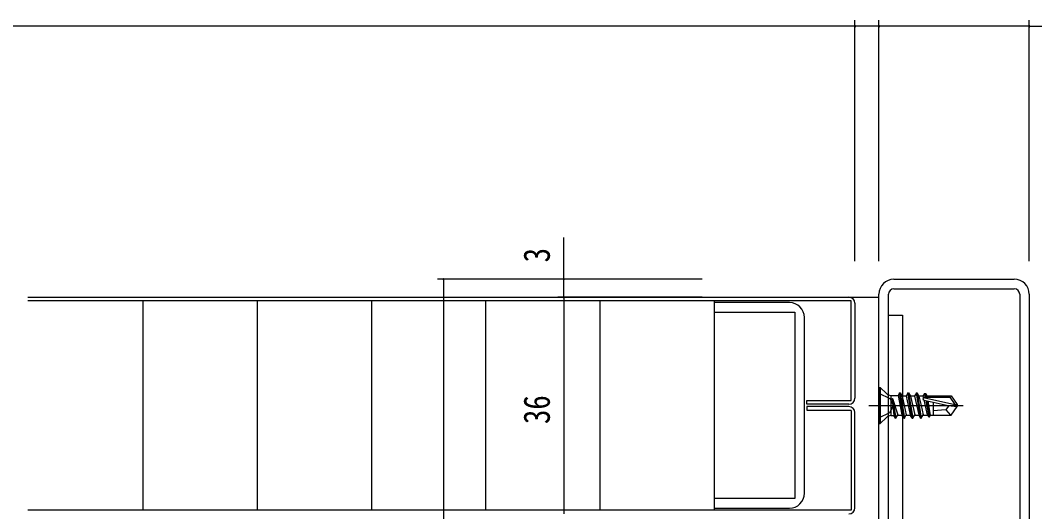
# Model space of a CAD drawing. Units: millimetres, scale not verified. Extents: x -1045 to 397, y -282 to 282.
# Drawn here: x 118.3 to 287, y -43.3 to 38.3 of the extents above; entities that cross this region are included whole.
import ezdxf
from ezdxf.enums import TextEntityAlignment as Align

# ---------------------------------------------------------------- set-up
doc = ezdxf.new("R2010")
doc.units = ezdxf.units.MM
doc.header["$LTSCALE"] = 2
for name, color, linetype in [('0-2_YKK_11', 7, 'Continuous'), ('0-3_YKK_12', 2, 'Continuous'), ('0-4_YKK_13', 4, 'Continuous'), ('0-6_YKK_D', 6, 'Continuous')]:
    doc.layers.add(name, color=color, linetype=linetype)
doc.styles.add('ＭＳ ゴシック', font='')
doc.styles.get('ＭＳ ゴシック').set_extended_font_data('MS Gothic')

msp = doc.modelspace()

# ---------------------------------------------------------------- linework, layer by layer
at = {"layer": '0-2_YKK_11'}
for p, q in [((263.6, -4.7), (283.6, -4.7)), ((263.6, -6.3), (283.6, -6.3)), ((261.1, -55.8), (261.1, -7.2)), ((262.7, -55.8), (262.7, -7.2)), ((284.5, -7.2), (284.5, -53.8)), ((286.1, -7.2), (286.1, -53.8)), ((248.7, -40.277), (248.7, -11.077))]:
    msp.add_line(p, q, dxfattribs=at)
for points in [[(246.2, -8.577), (233.7, -8.577), (233.7, -10.177), (247.1, -10.177)], [(247.1, -10.177), (247.1, -41.177), (233.7, -41.177), (233.7, -42.777), (246.2, -42.777)], [(262.7, -58.2), (262.7, -10.7), (265, -10.7), (265, -57.5)]]:
    msp.add_lwpolyline(points, dxfattribs=at)
for centre, radius, start, end in [((263.6, -7.2), 2.5, 90.00001, 179.99999), ((283.6, -7.2), 2.5, 0.00001, 89.99999), ((263.6, -7.2), 0.9, 90.00001, 179.99999), ((283.6, -7.2), 0.9, 0.00001, 89.99999), ((246.2, -11.077), 2.5, 0.00001, 89.99999), ((246.2, -40.277), 2.5, 270.00001, 359.99999)]:
    msp.add_arc(centre, radius, start, end, dxfattribs=at)
at = {"layer": '0-3_YKK_12'}
msp.add_line((256.1, -7.7), (261.1, -7.7), dxfattribs=at)
at = {"layer": '0-4_YKK_13'}
for p, q in [((119.6, -7.7), (256.1, -7.7)), ((138.7, -8.277), (138.7, -43.077)), ((157.7, -8.277), (157.7, -43.077)), ((176.7, -8.277), (176.7, -43.077)), ((195.7, -8.277), (195.7, -43.077)), ((214.7, -8.277), (214.7, -43.077)), ((233.7, -8.277), (233.7, -43.077)), ((257.1, -8.677), (257.1, -24.477)), ((261.1, -22.7), (261.33, -22.7)), ((261.1, -22.7), (261.1, -28.7)), ((261.33, -22.7), (262.357, -23.727)), ((261.33, -22.7), (261.33, -28.7)), ((264.53, -23.6), (264.288, -24.02)), ((264.53, -23.6), (264.63, -23.6)), ((265.23, -27.8), (264.53, -23.6)), ((264.63, -23.6), (265.33, -27.8)), ((264.63, -23.6), (264.948, -24.15)), ((265.93, -23.6), (265.612, -24.15)), ((265.93, -23.6), (266.03, -23.6)), ((266.63, -27.8), (265.93, -23.6)), ((266.03, -23.6), (266.348, -24.15)), ((266.03, -23.6), (266.73, -27.8)), ((267.33, -23.6), (267.012, -24.15)), ((268.03, -27.8), (267.33, -23.6)), ((267.33, -23.6), (267.43, -23.6)), ((267.43, -23.6), (268.13, -27.8)), ((267.43, -23.6), (267.748, -24.15)), ((261.1, -23.65), (262.915, -24.555)), ((262.915, -24.555), (263.524, -25.7)), ((263.064, -24.02), (264.288, -24.02)), ((263.1, -24.02), (263.1, -27.38)), ((263.303, -24.52), (263.588, -27.38)), ((263.303, -24.52), (263.83, -27.8)), ((263.303, -24.52), (263.363, -24.52)), ((263.363, -24.52), (263.93, -27.8)), ((263.363, -24.52), (264.248, -27.25)), ((264.288, -24.02), (264.912, -27.25)), ((264.904, -24.075), (265.656, -24.075)), ((264.948, -24.15), (265.648, -27.25)), ((265.612, -24.15), (266.312, -27.25)), ((266.304, -24.075), (267.056, -24.075)), ((266.348, -24.15), (267.048, -27.25)), ((267.012, -24.15), (267.712, -27.25)), ((267.704, -24.075), (268.456, -24.075)), ((267.748, -24.15), (268.098, -25.7)), ((268.49, -24.357), (273.738, -25.55)), ((268.554, -24.778), (269.112, -27.25)), ((268.593, -24.79), (272.594, -25.7)), ((268.648, -24.3), (272.895, -24.3)), ((268.672, -23.7), (268.783, -24.3)), ((268.672, -23.7), (268.888, -23.7)), ((268.886, -24.857), (269.393, -27.6)), ((268.888, -23.7), (269.072, -24.02)), ((268.888, -23.7), (268.982, -24.3)), ((269.072, -24.02), (269.119, -24.3)), ((269.076, -24.9), (269.499, -27.6)), ((269.082, -24.075), (273.105, -24.075)), ((269.223, -24.934), (269.626, -27.38)), ((270.1, -24.075), (270.1, -24.3)), ((270.1, -25.156), (270.1, -27.325)), ((273.105, -24.075), (274.1, -25.55)), ((257.1, -42.677), (257.1, -26.877)), ((259.398, -25.7), (275.1, -25.7)), ((261.1, -27.75), (262.915, -26.845)), ((262.915, -26.845), (263.524, -25.7)), ((268.098, -25.7), (268.448, -27.25)), ((272.2, -26.4), (270.1, -26.6)), ((272.701, -25.7), (272.2, -26.4)), ((272.2, -26.4), (272.99, -27.325)), ((272.594, -25.7), (274.1, -25.7)), ((272.594, -25.7), (274.1, -25.85)), ((273.105, -27.325), (274.1, -25.85)), ((273.738, -25.55), (274.1, -25.55)), ((274.1, -25.55), (274.1, -25.85)), ((274.1, -25.85), (274.1, -25.55)), ((261.33, -28.7), (262.357, -27.673)), ((263.064, -27.38), (263.588, -27.38)), ((263.83, -27.8), (263.588, -27.38)), ((263.83, -27.8), (263.93, -27.8)), ((263.93, -27.8), (264.248, -27.25)), ((264.204, -27.325), (264.956, -27.325)), ((265.23, -27.8), (264.912, -27.25)), ((265.23, -27.8), (265.33, -27.8)), ((265.33, -27.8), (265.648, -27.25)), ((265.604, -27.325), (266.356, -27.325)), ((266.63, -27.8), (266.312, -27.25)), ((266.63, -27.8), (266.73, -27.8)), ((266.73, -27.8), (267.048, -27.25)), ((267.004, -27.325), (267.756, -27.325)), ((268.03, -27.8), (267.712, -27.25)), ((268.03, -27.8), (268.13, -27.8)), ((268.13, -27.8), (268.448, -27.25)), ((268.404, -27.325), (269.173, -27.325)), ((269.112, -27.25), (269.393, -27.6)), ((269.393, -27.6), (269.499, -27.6)), ((269.499, -27.6), (269.626, -27.38)), ((269.617, -27.325), (273.105, -27.325)), ((261.1, -28.7), (261.33, -28.7))]:
    msp.add_line(p, q, dxfattribs=at)
for points in [[(256.1, -25.477), (249.1, -25.477), (249.1, -24.877), (256.5, -24.877), (256.5, -8.3), (119.6, -8.3)], [(268.672, -23.7), (268.412, -24.15), (268.465, -24.381)], [(273.015, -24.075), (272.895, -24.3), (273.738, -25.55)], [(256.5, -26.5), (256.5, -43.1), (119.6, -43.1)], [(256.1, -25.877), (249.1, -25.877), (249.1, -26.477), (256.5, -26.477)]]:
    msp.add_lwpolyline(points, dxfattribs=at)
for centre, radius, start, end in [((256.1, -8.7), 1, 0, 90), ((256.1, -24.477), 1, 270, 0), ((263.064, -23.02), 1, 225, 270), ((268.648, -24.548), 0.248, 90, 257.19096), ((256.1, -26.877), 1, 0, 90), ((263.064, -28.38), 1, 90, 135), ((256.1, -42.7), 1, 270, 0)]:
    msp.add_arc(centre, radius, start, end, dxfattribs=at)
at = {"layer": '0-6_YKK_D'}
for p, q in [((257.1, 37.323), (-20.9, 37.323)), ((257.1, -1.7), (257.1, 38.323)), ((257.1, -1.7), (257.1, 38.323)), ((261.1, 37.323), (257.1, 37.323)), ((261.1, -1.7), (261.1, 38.323)), ((261.1, -1.7), (261.1, 38.323)), ((286.1, 37.323), (261.1, 37.323)), ((286.1, -1.7), (286.1, 38.323)), ((286.1, -1.7), (286.1, 38.323)), ((286.1, 37.323), (306.1, 37.323)), ((231.7, -4.7), (187.7, -4.7)), ((188.7, -4.7), (188.7, -145.7)), ((231.7, -4.7), (207.7, -4.7)), ((231.7, -7.7), (207.7, -7.7)), ((231.7, -7.7), (207.7, -7.7)), ((208.7, -7.7), (208.7, -43.7))]:
    msp.add_line(p, q, dxfattribs=at)
msp.add_lwpolyline([(208.7, -7.7), (208.7, -4.7), (208.7, 2.2)], dxfattribs=at)
for centre, start, end in [((257.1, 37.323), 0, 180), ((257.1, 37.323), 0, 180), ((257.1, 37.323), 180, 0), ((257.1, 37.323), 180, 0), ((261.1, 37.323), 0, 180), ((261.1, 37.323), 0, 180), ((261.1, 37.323), 180, 0), ((261.1, 37.323), 180, 0), ((286.1, 37.323), 0, 180), ((286.1, 37.323), 0, 180), ((286.1, 37.323), 180, 0), ((286.1, 37.323), 180, 0), ((188.7, -4.7), 90, 270), ((188.7, -4.7), 270, 90), ((208.7, -4.7), 90, 270), ((208.7, -4.7), 270, 90), ((208.7, -7.7), 90, 270), ((208.7, -7.7), 90, 270), ((208.7, -7.7), 270, 90), ((208.7, -7.7), 270, 90)]:
    msp.add_arc(centre, 0.106, start, end, dxfattribs=at)

# ---------------------------------------------------------------- texts
at = {"layer": '0-6_YKK_D', "style": 'ＭＳ ゴシック', "width": 0.8}
for s, p in [('3', (207.7, -1.911)), ('36', (207.7, -28.782))]:
    msp.add_text(s, height=4.399, rotation=90, dxfattribs=at).set_placement(p, align=Align.BOTTOM_LEFT)

doc.saveas('drawing.dxf')
